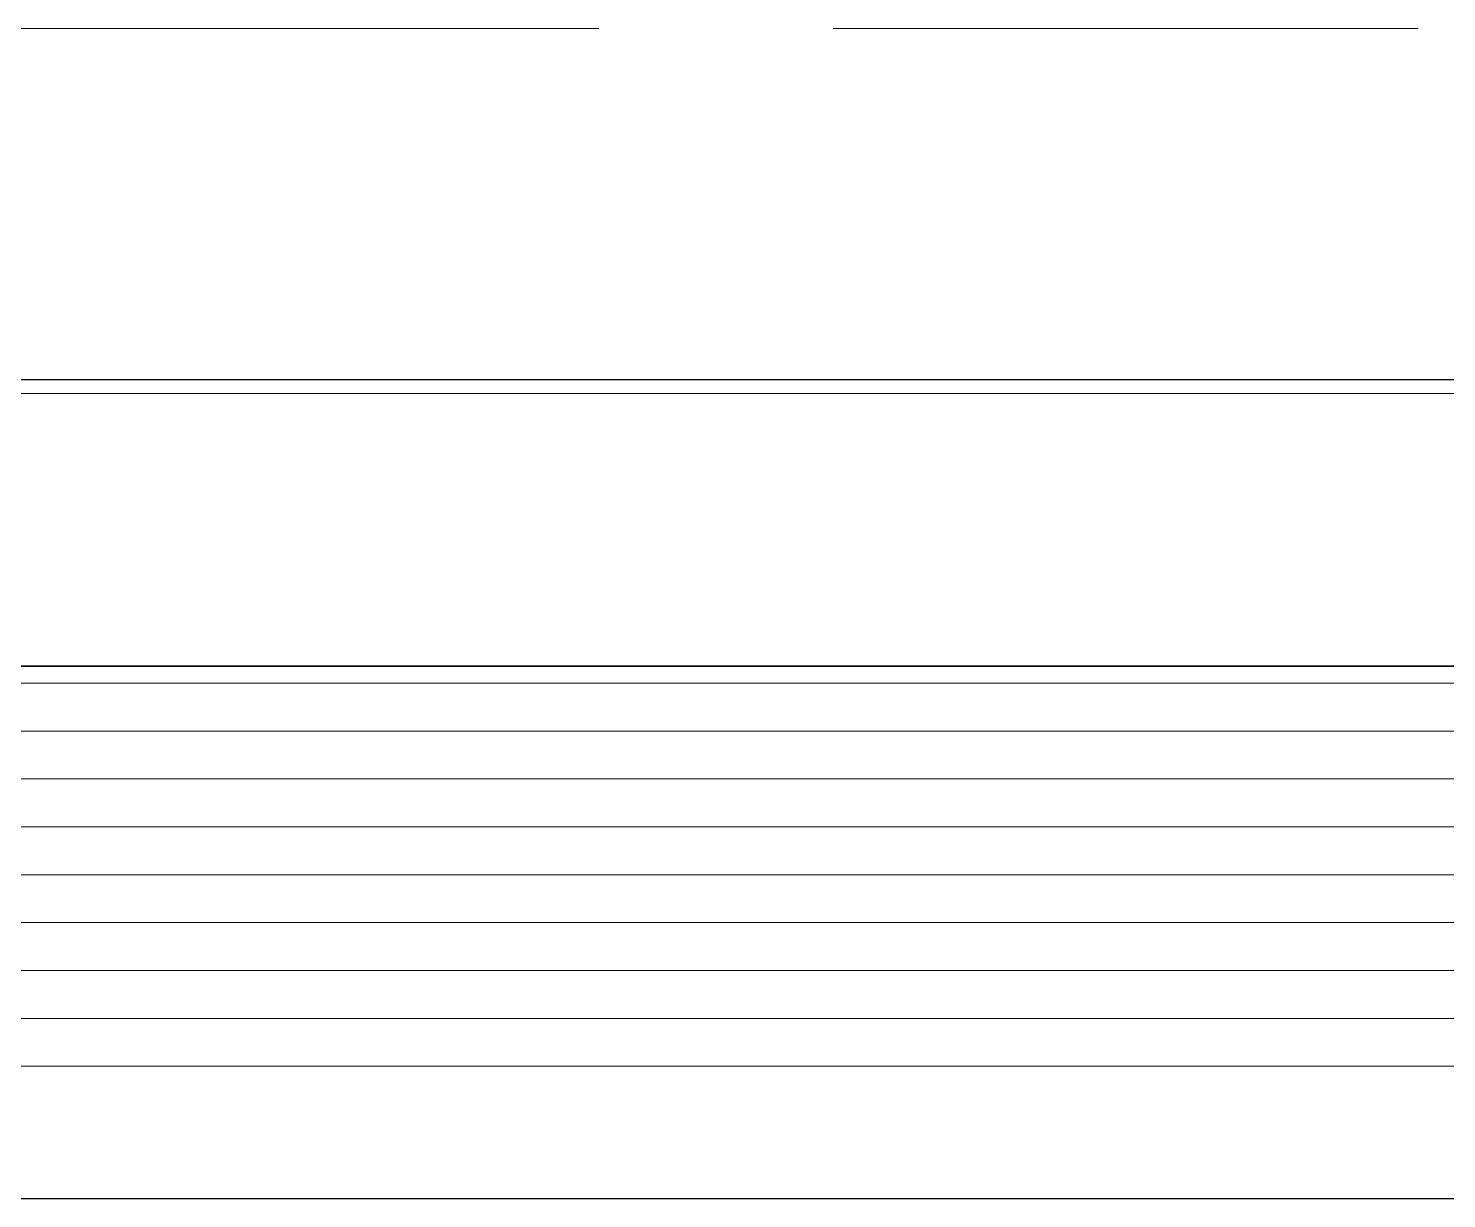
# Model space of a CAD drawing. Extents: x 27938 to 1507990, y 110129 to 923079.
# Drawn here: x 1233320 to 1233926, y 580224 to 580724 of the extents above; entities that cross this region are included whole.
import ezdxf

# ---------------------------------------------------------------- set-up
doc = ezdxf.new("R2010")
doc.units = 0
doc.header["$LTSCALE"] = 1000
doc.header["$MEASUREMENT"] = 0
doc.linetypes.add('DASH', pattern=[0.35, 0.25, -0.1])
doc.layers.add('----建筑底图', color=8, linetype='Continuous')
doc.layers.add('看线', color=251, linetype='Continuous')
doc.layers.add('平面-看线', color=45, linetype='Continuous', lineweight=15)
doc.layers.add('平面-空调预留孔', color=173, linetype='Continuous', lineweight=15)

# ---------------------------------------------------------------- blocks, each defined once
blk = doc.blocks.new('gdgdgdrgdfsfs')
at = {"layer": '平面-空调预留孔'}
for p, q in [((703030.02, 763961.62), (701455.02, 763961.62)), ((703023.86, 763845.19), (701461.18, 763845.19)), ((703023.86, 763844.89), (701461.18, 763844.89)), ((703023.86, 763837.79), (701461.18, 763837.79)), ((703026.17, 763817.33), (701458.87, 763817.33)), ((703026.17, 763796.87), (701458.87, 763796.87)), ((703026.17, 763776.42), (701458.87, 763776.42)), ((703026.17, 763755.96), (701458.87, 763755.96)), ((703026.17, 763735.5), (701458.87, 763735.5)), ((703026.17, 763715.04), (701458.87, 763715.04)), ((703026.17, 763694.59), (701458.87, 763694.59)), ((703026.17, 763674.13), (701458.87, 763674.13))]:
    blk.add_line(p, q, dxfattribs=at)
blk = doc.blocks.new('A$C149A4CC3')
at = {"layer": '平面-看线', "color": 8, "linetype": 'DASH'}
blk.add_lwpolyline([(8350, -25810.08), (3700, -25810.08)], dxfattribs=at)
at = {"layer": '看线', "color": 8, "ltscale": 0.5}
for points in [[(3700, -25960.08), (8350, -25960.08)], [(6350, -25960.08), (6350, -26310.08), (8350, -26310.08), (8350, -25960.08)]]:
    blk.add_lwpolyline(points, dxfattribs=at)
at = {"layer": '平面-空调预留孔', "color": 8, "xscale": -1}
blk.add_blockref('gdgdgdrgdfsfs', (709592.52, -789927.64), dxfattribs=at)

msp = doc.modelspace()

# ---------------------------------------------------------------- block references
at = {"layer": '----建筑底图'}
msp.add_blockref('A$C149A4CC3', (1226263.61, 606534.06), dxfattribs=at)

doc.saveas('drawing.dxf')
